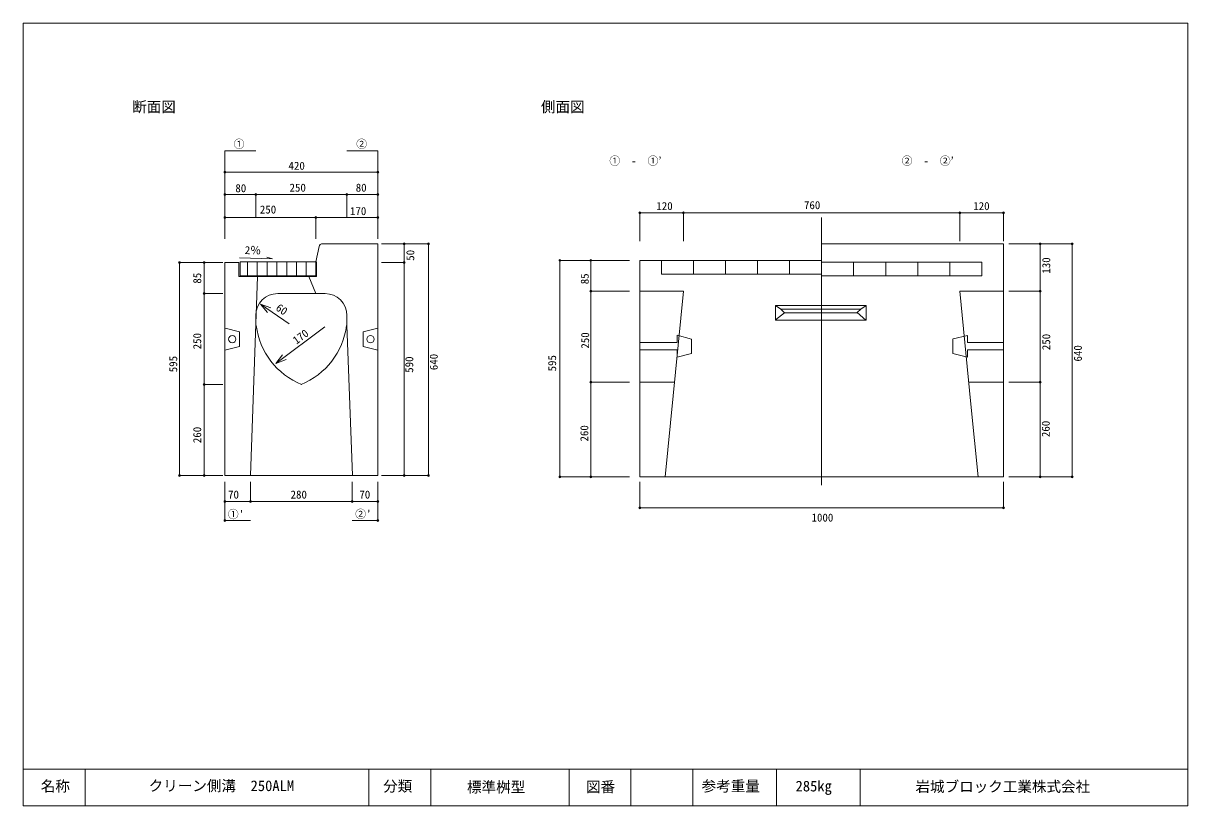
# Model space of a CAD drawing. Units: millimetres, scale not verified. Extents: x 623 to 3823, y 714 to 2864.
import ezdxf
from ezdxf.enums import TextEntityAlignment as Align

# ---------------------------------------------------------------- set-up
doc = ezdxf.new("R2010")
doc.units = ezdxf.units.MM
doc.header["$LTSCALE"] = 10
doc.header["$PDMODE"] = 32
doc.header["$PDSIZE"] = 5
doc.layers.add('通り芯', color=7, linetype='Continuous', lineweight=18)
doc.styles.add('ＭＳ ゴシック', font='')
doc.styles.get('ＭＳ ゴシック').set_extended_font_data('MS Gothic')

msp = doc.modelspace()

# ---------------------------------------------------------------- linework, layer by layer
at = {"layer": '通り芯'}
for p, q in [((623.42, 714.19), (623.42, 2864.19)), ((623.42, 2864.19), (3823.42, 2864.19)), ((3823.42, 2864.19), (3823.42, 714.19)), ((1177.6, 2514.05), (1177.6, 2436.68)), ((1177.6, 2514.05), (1262.6, 2514.05)), ((1512.6, 2514.05), (1597.6, 2514.05)), ((1597.6, 2514.05), (1597.6, 2436.68)), ((1177.6, 2455), (1597.6, 2455)), ((1177.6, 2455), (1177.6, 2369.49)), ((1597.6, 2455), (1597.6, 2369.49)), ((1177.6, 2393.92), (1262.6, 2393.92)), ((1177.6, 2393.92), (1177.6, 2314.52)), ((1262.6, 2393.92), (1512.6, 2393.92)), ((1262.6, 2393.92), (1262.6, 2330.8)), ((1512.6, 2393.92), (1597.6, 2393.92)), ((1512.6, 2393.92), (1512.6, 2330.8)), ((1597.6, 2393.92), (1597.6, 2314.52)), ((2437.38, 2343.27), (2317.38, 2343.27)), ((2317.38, 2343.27), (2317.38, 2265.67)), ((3197.38, 2343.27), (2437.38, 2343.27)), ((2437.38, 2343.27), (2437.38, 2265.67)), ((3317.38, 2343.27), (3197.38, 2343.27)), ((3197.38, 2343.27), (3197.38, 2265.67)), ((3317.38, 2343.27), (3317.38, 2265.67)), ((1177.6, 2330.8), (1427.6, 2330.8)), ((1177.6, 2330.8), (1177.6, 2271.76)), ((1427.6, 2330.8), (1427.6, 2271.76)), ((1427.6, 2330.8), (1597.6, 2330.8)), ((1597.6, 2330.8), (1597.6, 2271.76)), ((2817.38, 2330.8), (2817.38, 2227)), ((1436.25, 2250.48), (1427.74, 2208.59)), ((1446.05, 2258.49), (1597.6, 2258.49)), ((1597.6, 1621.49), (1597.6, 2258.49)), ((1670.31, 2258.49), (1607.61, 2258.49)), ((1736.74, 2258.49), (1630.84, 2258.49)), ((1670.31, 2206.49), (1670.31, 2258.49)), ((1736.74, 2258.49), (1736.74, 1621.49)), ((2817.38, 2257.8), (2817.38, 2240.77)), ((3317.38, 2257.8), (2817.38, 2257.8)), ((3317.38, 1617.8), (3317.38, 2257.8)), ((3418.26, 2257.8), (3331.55, 2257.8)), ((3505.82, 2257.8), (3368.1, 2257.8)), ((3418.26, 2127.8), (3418.26, 2257.8)), ((3505.82, 2257.8), (3505.82, 1617.8)), ((1217.54, 2219.99), (1308.66, 2217.05)), ((1219.6, 2170.49), (1219.6, 2208.49)), ((1219.6, 2208.49), (1347.6, 2208.49)), ((1239.6, 2170.49), (1239.6, 2208.49)), ((1266.6, 2170.49), (1266.6, 2208.49)), ((1308.66, 2217.05), (1292.85, 2221.84)), ((1293.6, 2170.49), (1293.6, 2208.49)), ((1320.6, 2170.49), (1320.6, 2208.49)), ((1347.6, 2170.49), (1347.6, 2208.49)), ((1429.6, 2208.49), (1347.6, 2208.49)), ((1374.27, 2170.49), (1374.27, 2208.49)), ((1400.93, 2170.49), (1400.93, 2208.49)), ((1427.6, 2170.49), (1427.6, 2208.49)), ((1429.6, 2168.49), (1429.6, 2208.49)), ((2098.31, 2212.8), (2098.31, 1617.8)), ((2098.31, 2212.8), (2236.24, 2212.8)), ((2182.85, 2127.8), (2182.85, 2212.8)), ((2182.85, 2212.8), (2289.63, 2212.8)), ((2317.38, 2212.8), (2377.38, 2212.8)), ((2317.38, 2212.8), (2317.38, 1617.8)), ((2377.38, 2212.8), (2377.38, 2174.8)), ((2377.38, 2212.8), (2817.38, 2212.8)), ((2465.38, 2174.8), (2465.38, 2212.8)), ((2553.38, 2174.8), (2553.38, 2212.8)), ((2641.38, 2174.8), (2641.38, 2212.8)), ((2729.38, 2174.8), (2729.38, 2212.8)), ((2817.38, 2227), (2817.38, 1594.62)), ((1052.8, 2206.49), (1052.8, 1621.49)), ((1052.8, 2206.49), (1139.42, 2206.49)), ((1120.18, 2121.49), (1120.18, 2206.49)), ((1120.18, 2206.49), (1172.18, 2206.49)), ((1177.6, 1621.49), (1177.6, 2206.49)), ((1215.6, 2206.49), (1177.6, 2206.49)), ((1177.6, 2175.04), (1177.6, 2176.5)), ((1215.6, 2168.49), (1215.6, 2206.49)), ((1670.31, 2206.49), (1607.61, 2206.49)), ((1670.31, 1621.49), (1670.31, 2206.49)), ((2817.38, 2207.8), (3257.38, 2207.8)), ((2905.38, 2169.8), (2905.38, 2207.8)), ((2993.38, 2169.8), (2993.38, 2207.8)), ((3081.38, 2169.8), (3081.38, 2207.8)), ((3169.38, 2169.8), (3169.38, 2207.8)), ((3257.38, 2169.8), (3257.38, 2207.8)), ((1345.6, 2168.49), (1215.6, 2168.49)), ((1347.6, 2170.49), (1219.6, 2170.49)), ((1247.42, 1621.94), (1267.48, 2168.49)), ((1407.6, 2168.49), (1345.6, 2168.49)), ((1407.6, 2170.49), (1347.6, 2170.49)), ((1427.6, 2170.49), (1407.6, 2170.49)), ((1429.6, 2168.49), (1407.6, 2168.49)), ((1407.82, 2168.59), (1427.6, 2121.49)), ((2377.38, 2174.8), (2817.38, 2174.8)), ((2817.38, 2169.8), (3257.38, 2169.8)), ((1120.18, 1871.49), (1120.18, 2121.49)), ((1120.18, 2121.49), (1172.18, 2121.49)), ((1367.6, 2121.49), (1322.6, 2121.49)), ((1367.6, 2121.49), (1407.6, 2121.49)), ((1452.6, 2121.49), (1407.6, 2121.49)), ((2182.85, 2127.8), (2182.85, 1877.8)), ((2182.85, 2127.8), (2289.63, 2127.8)), ((2317.38, 2127.8), (2437.38, 2127.8)), ((2437.38, 2127.8), (2387.38, 1617.8)), ((3197.38, 2127.8), (3227.84, 1817.18)), ((3197.38, 2127.8), (3317.38, 2127.8)), ((3418.26, 2127.8), (3331.55, 2127.8)), ((3418.26, 1877.8), (3418.26, 2127.8)), ((1275.44, 2092.07), (1354.38, 2037.9)), ((1275.44, 2092.07), (1303.73, 2082.08)), ((1275.44, 2092.07), (1294.94, 2069.27)), ((2690.37, 2048.84), (2690.37, 2088.74)), ((2690.37, 2088.74), (2939.77, 2088.74)), ((2690.38, 2088.72), (2705.27, 2078.79)), ((2939.52, 2088.74), (2924.83, 2078.9)), ((2939.77, 2048.84), (2939.77, 2088.74)), ((1262.6, 2061.49), (1262.6, 2034.49)), ((1512.6, 2061.49), (1512.6, 2034.49)), ((2690.37, 2048.84), (2939.77, 2048.84)), ((2715.06, 2068.86), (2690.38, 2048.87)), ((2705.27, 2078.79), (2715.06, 2068.86)), ((2705.3, 2078.77), (2924.62, 2078.77)), ((2715.13, 2068.79), (2914.29, 2068.79)), ((2924.83, 2078.9), (2914.71, 2069.19)), ((2914.71, 2069.19), (2939.3, 2048.84)), ((1177.86, 2026), (1217.7, 2016.3)), ((1217.74, 1976.22), (1217.74, 2016.29)), ((1317.51, 1929.58), (1452.34, 2029.84)), ((1527.78, 1621.94), (1512.64, 2034.54)), ((1557.46, 1976.22), (1557.46, 2016.29)), ((1597.34, 2026), (1557.5, 2016.3)), ((2317.38, 1986.68), (2420, 1986.68)), ((2419.96, 2006.81), (2459.9, 1996.58)), ((2420, 1986.68), (2420, 2006.8)), ((2459.9, 1956.63), (2459.9, 1996.58)), ((3178.39, 1996.76), (3178.39, 1956.81)), ((3218.29, 2006.55), (3178.43, 1996.77)), ((3218.29, 2006.55), (3218.29, 1986.66)), ((3317.38, 1986.66), (3218.29, 1986.66)), ((1177.6, 1966.25), (1217.7, 1976.21)), ((1317.51, 1929.58), (1336.13, 1953.1)), ((1597.59, 1966.25), (1557.5, 1976.21)), ((2317.38, 1966.73), (2420, 1966.73)), ((2420, 1946.84), (2420, 1966.73)), ((2420, 1946.84), (2459.86, 1956.62)), ((3218.33, 1946.58), (3178.39, 1956.81)), ((3218.29, 1966.71), (3218.29, 1946.59)), ((3317.38, 1966.71), (3218.29, 1966.71)), ((1317.51, 1929.58), (1345.39, 1940.64)), ((1120.18, 1621.49), (1120.18, 1871.49)), ((1120.18, 1871.49), (1172.18, 1871.49)), ((2182.85, 1617.8), (2182.85, 1877.8)), ((2182.85, 1877.8), (2289.63, 1877.8)), ((2317.38, 1877.8), (2412.87, 1877.8)), ((3221.89, 1877.8), (3317.38, 1877.8)), ((3418.26, 1877.8), (3331.55, 1877.8)), ((3418.26, 1617.8), (3418.26, 1877.8)), ((3227.84, 1817.18), (3247.38, 1617.8)), ((1052.8, 1621.49), (1139.42, 1621.49)), ((1120.18, 1621.49), (1172.18, 1621.49)), ((1597.6, 1621.49), (1177.6, 1621.49)), ((1177.6, 1550.24), (1177.6, 1604.16)), ((1247.6, 1550.24), (1247.6, 1604.16)), ((1527.6, 1573.35), (1527.6, 1604.16)), ((1597.6, 1550.24), (1597.6, 1604.16)), ((1670.31, 1621.49), (1607.61, 1621.49)), ((1736.74, 1621.49), (1630.84, 1621.49)), ((2098.31, 1617.8), (2236.24, 1617.8)), ((2182.85, 1617.8), (2289.63, 1617.8)), ((2317.38, 1617.8), (3317.38, 1617.8)), ((2317.38, 1532.92), (2317.38, 1604.11)), ((3317.38, 1532.92), (3317.38, 1604.11)), ((3418.26, 1617.8), (3331.55, 1617.8)), ((3505.82, 1617.8), (3368.1, 1617.8)), ((1177.6, 1497.87), (1177.6, 1576.43)), ((1527.6, 1557.95), (1527.6, 1573.35)), ((1597.6, 1497.87), (1597.6, 1576.43)), ((1177.6, 1550.24), (1247.6, 1550.24)), ((1247.6, 1550.24), (1527.6, 1550.24)), ((1527.6, 1550.24), (1527.6, 1557.95)), ((1527.6, 1550.24), (1597.6, 1550.24)), ((2317.38, 1532.92), (3317.38, 1532.92)), ((1177.6, 1497.87), (1247.6, 1497.87)), ((1527.6, 1497.87), (1597.6, 1497.87)), ((3823.42, 814.19), (623.42, 814.19)), ((793.42, 714.19), (793.42, 814.19)), ((1573.42, 714.19), (1573.42, 814.19)), ((1743.42, 714.19), (1743.42, 814.19)), ((2123.42, 714.19), (2123.42, 814.19)), ((2293.42, 714.19), (2293.42, 814.19)), ((2463.42, 714.19), (2463.42, 814.19)), ((2693.42, 714.19), (2693.42, 814.19)), ((2923.42, 714.19), (2923.42, 814.19)), ((3823.42, 714.19), (623.42, 714.19))]:
    msp.add_line(p, q, dxfattribs=at)
for centre in [(1197.78, 1996.13), (1577.42, 1996.13)]:
    msp.add_circle(centre, 10.01, dxfattribs=at)
for centre, radius, start, end in [((1446.05, 2248.49), 10, 90, 168.52447), ((1322.6, 2061.49), 60, 90, 180), ((1452.6, 2061.49), 60, 0, 90), ((1462.2, 2057.77), 199.88, 186.83696, 248.33664), ((1313, 2057.77), 199.88, 291.66335, 353.16303)]:
    msp.add_arc(centre, radius, start, end, dxfattribs=at)
for p in [(1177.6, 2455), (1597.6, 2455), (1177.6, 2393.92), (1262.6, 2393.92), (1512.6, 2393.92), (1597.6, 2393.92), (2317.38, 2343.27), (2437.38, 2343.27), (3197.38, 2343.27), (3317.38, 2343.27), (1177.6, 2330.8), (1427.6, 2330.8), (1597.6, 2330.8), (1670.31, 2258.49), (1736.74, 2258.49), (3418.26, 2257.8), (3505.82, 2257.8), (1052.8, 2206.49), (1120.18, 2206.49), (1670.31, 2206.49), (2098.31, 2212.8), (2182.85, 2212.8), (1120.18, 2121.49), (2182.85, 2127.8), (3418.26, 2127.8), (1120.18, 1871.49), (2182.85, 1877.8), (3418.26, 1877.8), (1052.8, 1621.49), (1120.18, 1621.49), (1670.31, 1621.49), (1736.74, 1621.49), (2098.31, 1617.8), (2182.85, 1617.8), (3418.26, 1617.8), (3505.82, 1617.8), (1177.6, 1550.24), (1247.6, 1550.24), (1527.6, 1550.24), (1597.6, 1550.24), (2317.38, 1532.92), (3317.38, 1532.92), (1177.6, 1497.87), (1597.6, 1497.87)]:
    msp.add_point(p, dxfattribs=at)

# ---------------------------------------------------------------- texts
at = {"layer": '通り芯', "style": 'ＭＳ ゴシック'}
for s, height, p in [('断面図', 29.33, (922.67, 2611.31)), ('側面図', 29.33, (2045.97, 2611.31)), ('①', 21.99, (1201.41, 2514.78)), ('②', 21.99, (1538.26, 2514.78)), ('①\u3000-\u3000①’\u3000\u3000\u3000\u3000\u3000\u3000\u3000\u3000\u3000\u3000\u3000\u3000\u3000\u3000\u3000\u3000\u3000\u3000\u3000\u3000\u3000\u3000②\u3000-\u3000②’', 21.99, (2233.91, 2468.42)), ('420', 21.99, (1352.27, 2455.11)), ('80', 21.99, (1206.21, 2393.54)), ('250', 21.99, (1355.13, 2394.97)), ('80', 21.99, (1536.98, 2394.97)), ('120', 21.99, (2363.13, 2344.37)), ('760', 21.99, (2768.88, 2346.96)), ('120', 21.99, (3234.07, 2344.37)), ('250', 21.99, (1273.51, 2334.83)), ('170', 21.99, (1521.23, 2330.54)), ('70', 21.99, (1186.17, 1551.58)), ('280', 21.99, (1357.99, 1551.58)), ('70', 21.99, (1547, 1551.58)), ("①'", 21.99, (1185.36, 1497.44)), ("②'", 21.99, (1535.41, 1497.99)), ('1000', 21.99, (2789.62, 1488.35)), ('名称', 29.33, (671.43, 744.52)), ('クリーン側溝\u3000250ALM', 29.33, (967.99, 745.58)), ('分類', 29.33, (1612.07, 744.45)), ('標準桝型', 29.33, (1842.78, 741.98)), ('図番', 29.33, (2169.89, 742.74)), ('参考重量', 29.33, (2487.62, 744.69)), ('285㎏', 29.33, (2745.71, 744.69)), ('岩城ブロック工業株式会社', 29.33, (3075.34, 743.29))]:
    msp.add_text(s, height=height, dxfattribs=at).set_placement(p, align=Align.BOTTOM_LEFT)
for s, rotation, p in [('2％', 358.152, (1231.48, 2223.51)), ('50', 90, (1704.51, 2211.69)), ('130', 90, (3452.18, 2176.2)), ('85', 90, (1118.87, 2148.69)), ('85', 90, (2183.87, 2147.02)), ('60', 325.545, (1311.62, 2071.99)), ('170', 36.634, (1377.99, 1975.57)), ('250', 90, (1118.87, 1968.27)), ('250', 90, (2184.97, 1970.19)), ('250', 90, (3452.18, 1965.94)), ('640', 90, (1768.95, 1910.99)), ('640', 90, (3539.14, 1934.79)), ('595', 90, (1053, 1905.26)), ('590', 90, (1701.65, 1903.83)), ('595', 90, (2094.35, 1907.61)), ('260', 90, (3450.88, 1727.13)), ('260', 90, (1118.87, 1710.53)), ('260', 90, (2182.76, 1714.9))]:
    msp.add_text(s, height=21.99, rotation=rotation, dxfattribs=at).set_placement(p, align=Align.BOTTOM_LEFT)

doc.saveas('drawing.dxf')
